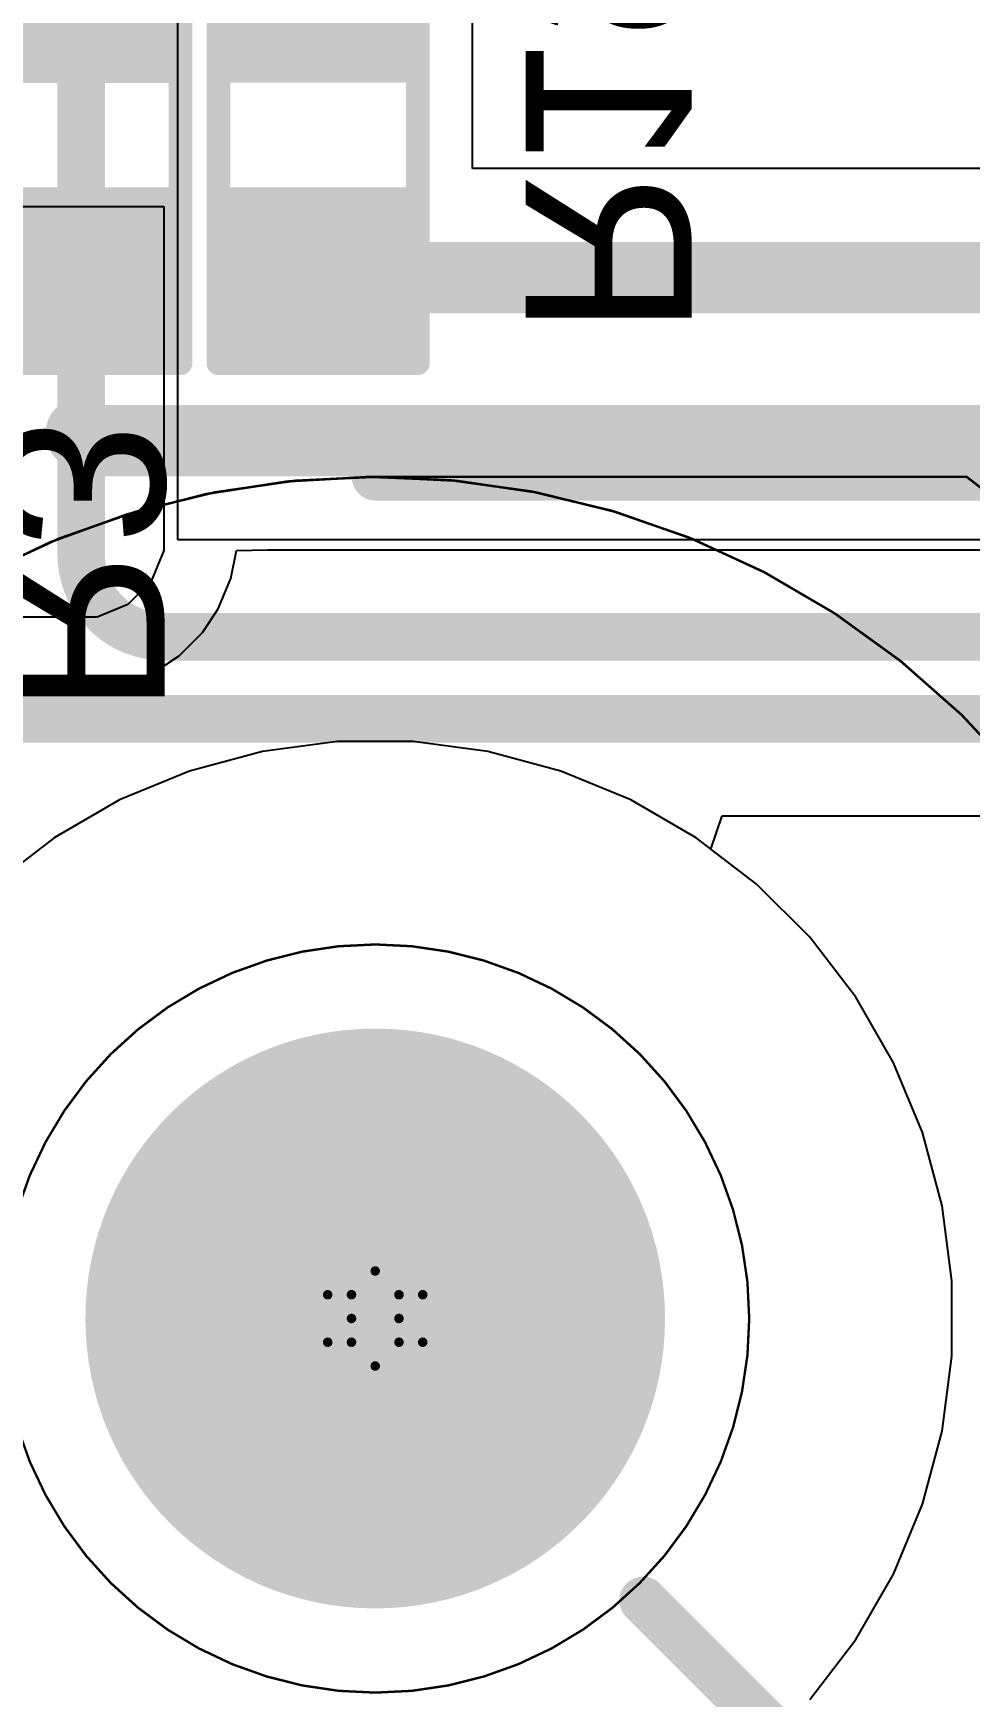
# Model space of a CAD drawing. Header units: inches. Extents: x -18 to 217, y -14 to 159.
# Drawn here: x 14.68 to 19.69, y 36.82 to 45.71 of the extents above; entities that cross this region are included whole.
import ezdxf

# ---------------------------------------------------------------- set-up
doc = ezdxf.new("R2010")
doc.units = ezdxf.units.IN
for name, color, linetype in [('Bottom Layer', 5, 'Continuous'), ('Bottom Overlay', 54, 'Continuous'), ('Bottom Paste', 16, 'Continuous'), ('Bottom Solder', 6, 'Continuous'), ('Dimension', 6, 'Continuous'), ('Drill Drawing', 1, 'Continuous'), ('Fabrication', 76, 'Continuous'), ('Multi-Layer', 9, 'Continuous'), ('Pad Holes', 156, 'Continuous'), ('Top Layer', 1, 'Continuous'), ('Top Overlay', 2, 'Continuous'), ('Top Solder', 216, 'Continuous')]:
    doc.layers.add(name, color=color, linetype=linetype)
doc.styles.add('Arial', font='', dxfattribs={"height": 0.2})
doc.styles.get('Arial').set_extended_font_data('Arial')

# ---------------------------------------------------------------- blocks, each defined once
blk = doc.blocks.new('R___0603_B_52')
at = {"layer": 'Bottom Layer'}
for points in [[(-1.143, -0.4445), (-1.143, 0.4445), (-0.381, 0.4445), (-0.381, -0.4445)], [(0.381, -0.4445), (0.381, 0.4445), (1.143, 0.4445), (1.143, -0.4445)]]:
    blk.add_hatch(color=5, dxfattribs=at).paths.add_polyline_path(points)
at = {"layer": 'Bottom Paste'}
for points in [[(-1.143, -0.4445), (-1.143, 0.4445), (-0.381, 0.4445), (-0.381, -0.4445)], [(0.381, -0.4445), (0.381, 0.4445), (1.143, 0.4445), (1.143, -0.4445)]]:
    blk.add_hatch(color=16, dxfattribs=at).paths.add_polyline_path(points)
at = {"layer": 'Bottom Solder'}
for points in [[(-1.2446, -0.5461), (-1.2446, 0.5461), (-0.2794, 0.5461), (-0.2794, -0.5461)], [(0.2794, -0.5461), (0.2794, 0.5461), (1.2446, 0.5461), (1.2446, -0.5461)]]:
    blk.add_hatch(color=6, dxfattribs=at).paths.add_polyline_path(points)
at = {"layer": 'Bottom Overlay', "const_width": 0.127}
for points in [[(-1.2192, -0.5334), (-1.2192, 0.5334)], [(-1.2192, 0.5334), (1.2192, 0.5334)], [(1.2192, -0.5334), (1.2192, 0.5334)], [(-1.2192, -0.5334), (1.2192, -0.5334)]]:
    blk.add_lwpolyline(points, dxfattribs=at)
at = {"layer": 'Bottom Overlay', "const_width": 0.0635}
for points in [[(-1.251, 0.5334, 1), (-1.1874, 0.5334, 1)], [(-1.251, 0.5334, 1), (-1.1874, 0.5334, 1)], [(1.1874, 0.5334, 1), (1.251, 0.5334, 1)], [(1.1874, 0.5334, 1), (1.251, 0.5334, 1)], [(-1.251, -0.5334, 1), (-1.1874, -0.5334, 1)], [(-1.251, -0.5334, 1), (-1.1874, -0.5334, 1)], [(1.1874, -0.5334, 1), (1.251, -0.5334, 1)], [(1.1874, -0.5334, 1), (1.251, -0.5334, 1)]]:
    blk.add_lwpolyline(points, format="xyb", close=True, dxfattribs=at)
blk = doc.blocks.new('R___0603_B_67')
at = {"layer": 'Bottom Layer'}
for points in [[(-1.143, -0.4445), (-1.143, 0.4445), (-0.381, 0.4445), (-0.381, -0.4445)], [(0.381, -0.4445), (0.381, 0.4445), (1.143, 0.4445), (1.143, -0.4445)]]:
    blk.add_hatch(color=5, dxfattribs=at).paths.add_polyline_path(points)
at = {"layer": 'Bottom Paste'}
for points in [[(-1.143, -0.4445), (-1.143, 0.4445), (-0.381, 0.4445), (-0.381, -0.4445)], [(0.381, -0.4445), (0.381, 0.4445), (1.143, 0.4445), (1.143, -0.4445)]]:
    blk.add_hatch(color=16, dxfattribs=at).paths.add_polyline_path(points)
at = {"layer": 'Bottom Solder'}
for points in [[(-1.2446, -0.5461), (-1.2446, 0.5461), (-0.2794, 0.5461), (-0.2794, -0.5461)], [(0.2794, -0.5461), (0.2794, 0.5461), (1.2446, 0.5461), (1.2446, -0.5461)]]:
    blk.add_hatch(color=6, dxfattribs=at).paths.add_polyline_path(points)
at = {"layer": 'Bottom Overlay', "const_width": 0.127}
for points in [[(-1.2192, 0.5334), (1.2192, 0.5334)], [(-1.2192, -0.5334), (-1.2192, 0.5334)], [(1.2192, -0.5334), (1.2192, 0.5334)], [(-1.2192, -0.5334), (1.2192, -0.5334)]]:
    blk.add_lwpolyline(points, dxfattribs=at)
at = {"layer": 'Bottom Overlay', "const_width": 0.0635}
for points in [[(-1.251, 0.5334, 1), (-1.1875, 0.5334, 1)], [(-1.251, 0.5334, 1), (-1.1875, 0.5334, 1)], [(1.1875, 0.5334, 1), (1.251, 0.5334, 1)], [(1.1875, 0.5334, 1), (1.251, 0.5334, 1)], [(-1.251, -0.5334, 1), (-1.1874, -0.5334, 1)], [(-1.251, -0.5334, 1), (-1.1874, -0.5334, 1)], [(1.1875, -0.5334, 1), (1.251, -0.5334, 1)], [(1.1875, -0.5334, 1), (1.251, -0.5334, 1)]]:
    blk.add_lwpolyline(points, format="xyb", close=True, dxfattribs=at)

msp = doc.modelspace()

# ---------------------------------------------------------------- hatches: boundary and pattern name
at = {"layer": 'Bottom Solder'}
h = msp.add_hatch(color=6, dxfattribs=at)
edge = h.paths.add_edge_path()
edge.add_arc((16.511, 38.843), 0.1016, 0, 360)
at = {"layer": 'Pad Holes'}
h = msp.add_hatch(color=7, dxfattribs=at)
edge = h.paths.add_edge_path()
edge.add_arc((16.511, 38.843), 1.55, 0, 360)
at = {"layer": 'Top Solder'}
h = msp.add_hatch(color=216, dxfattribs=at)
edge = h.paths.add_edge_path()
edge.add_arc((16.511, 38.843), 0.1016, 0, 360)

# ---------------------------------------------------------------- linework, layer by layer
at = {"layer": 'Bottom Layer'}
for p, q in [((17.0312, 44.9908), (17.0312, 46.6941)), ((23.5975, 44.9908), (17.0312, 44.9908)), ((12.4991, 44.788), (15.3805, 44.788)), ((15.3805, 44.788), (15.3805, 43.0369)), ((15.3805, 43.0369), (15.3805, 42.9485)), ((15.3805, 42.9485), (15.3128, 42.7851)), ((15.7394, 42.7998), (15.769, 42.9485)), ((15.769, 42.9485), (15.9373, 42.9527)), ((15.9373, 42.9527), (23.7542, 42.9527)), ((15.3128, 42.7851), (15.1878, 42.6601)), ((15.6717, 42.6364), (15.7394, 42.7998)), ((15.1878, 42.6601), (15.0244, 42.5924)), ((15.5875, 42.5104), (15.6717, 42.6364)), ((14.936, 42.5924), (12.8315, 42.5924)), ((15.0244, 42.5924), (14.936, 42.5924)), ((14.936, 42.5924), (14.936, 42.5924)), ((15.4625, 42.3854), (15.5875, 42.5104)), ((15.3364, 42.3012), (15.4625, 42.3854)), ((15.1731, 42.2335), (15.3364, 42.3012)), ((12.841, 42.2039), (15.0244, 42.2039)), ((15.0244, 42.2039), (15.1731, 42.2335)), ((16.3089, 41.9271), (15.908, 41.8744)), ((16.7131, 41.9271), (16.3089, 41.9271)), ((17.114, 41.8744), (16.7131, 41.9271)), ((15.908, 41.8744), (15.5175, 41.7697)), ((17.5045, 41.7697), (17.114, 41.8744)), ((15.5175, 41.7697), (15.144, 41.615)), ((17.878, 41.615), (17.5045, 41.7697)), ((15.144, 41.615), (14.7939, 41.4129)), ((18.2281, 41.4129), (17.878, 41.615)), ((14.7939, 41.4129), (14.4731, 41.1668)), ((18.5489, 41.1668), (18.2281, 41.4129)), ((18.8348, 40.8809), (18.5489, 41.1668)), ((19.0809, 40.5601), (18.8348, 40.8809)), ((19.283, 40.21), (19.0809, 40.5601)), ((19.4377, 39.8365), (19.283, 40.21)), ((19.5424, 39.446), (19.4377, 39.8365)), ((19.5951, 39.0451), (19.5424, 39.446)), ((19.5951, 38.6409), (19.5951, 39.0451)), ((19.5424, 38.24), (19.5951, 38.6409)), ((19.4377, 37.8495), (19.5424, 38.24)), ((19.283, 37.476), (19.4377, 37.8495)), ((19.0809, 37.1259), (19.283, 37.476)), ((18.8348, 36.8051), (19.0809, 37.1259))]:
    msp.add_line(p, q, dxfattribs=at)
at = {"layer": 'Bottom Layer', "const_width": 0.381}
for points in [[(16.2844, 44.4081), (23.5975, 44.4081)], [(15.0348, 43.5354), (23.7542, 43.5354)]]:
    msp.add_lwpolyline(points, dxfattribs=at)
at = {"layer": 'Bottom Layer', "const_width": 0.1905}
for points in [[(16.1892, 44.4081, 1), (16.3797, 44.4081, 1)], [(14.8428, 43.5755, 1), (15.0333, 43.5755, 1)], [(14.9395, 43.5354, 1), (15.13, 43.5354, 1)], [(14.9395, 43.5354, 1), (15.13, 43.5354, 1)]]:
    msp.add_lwpolyline(points, format="xyb", close=True, dxfattribs=at)
at = {"layer": 'Bottom Layer', "const_width": 0.381}
msp.add_lwpolyline([(15.0348, 43.5354, -0.198912), (14.938, 43.5755)], format="xyb", dxfattribs=at)
at = {"layer": 'Dimension'}
for points, const_width in [([(58.31, 19.467, 1), (13.31, 19.467, 1)], 0.254), ([(54.5603, 19.4669, 1), (17.0603, 19.4669, 1)], 0.254), ([(17.8804, 37.3357, 1), (18.0074, 37.3357, 1)], 0.127)]:
    msp.add_lwpolyline(points, format="xyb", close=True, dxfattribs=dict(at, const_width=const_width))
at = {"layer": 'Dimension', "const_width": 0.254}
msp.add_lwpolyline([(17.9439, 37.3357), (55.3624, -0.0818)], dxfattribs=at)
at = {"layer": 'Drill Drawing', "const_width": 0.0508}
for points in [[(16.384, 38.97), (16.511, 39.097)], [(16.511, 39.097), (16.638, 38.97)], [(16.257, 38.97), (16.384, 38.843)], [(16.257, 38.97), (16.384, 38.97)], [(16.638, 38.97), (16.765, 38.97)], [(16.638, 38.843), (16.765, 38.97)], [(16.257, 38.716), (16.384, 38.843)], [(16.638, 38.843), (16.765, 38.716)], [(16.257, 38.716), (16.384, 38.716)], [(16.384, 38.716), (16.511, 38.589)], [(16.511, 38.589), (16.638, 38.716)], [(16.638, 38.716), (16.765, 38.716)]]:
    msp.add_lwpolyline(points, dxfattribs=at)
at = {"layer": 'Drill Drawing', "const_width": 0.0254}
for points in [[(16.4983, 39.097, 1), (16.5237, 39.097, 1)], [(16.4983, 39.097, 1), (16.5237, 39.097, 1)], [(16.2443, 38.97, 1), (16.2697, 38.97, 1)], [(16.2443, 38.97, 1), (16.2697, 38.97, 1)], [(16.3713, 38.97, 1), (16.3967, 38.97, 1)], [(16.3713, 38.97, 1), (16.3967, 38.97, 1)], [(16.6253, 38.97, 1), (16.6507, 38.97, 1)], [(16.6253, 38.97, 1), (16.6507, 38.97, 1)], [(16.7523, 38.97, 1), (16.7777, 38.97, 1)], [(16.7523, 38.97, 1), (16.7777, 38.97, 1)], [(16.3713, 38.843, 1), (16.3967, 38.843, 1)], [(16.3713, 38.843, 1), (16.3967, 38.843, 1)], [(16.6253, 38.843, 1), (16.6507, 38.843, 1)], [(16.6253, 38.843, 1), (16.6507, 38.843, 1)], [(16.2443, 38.716, 1), (16.2697, 38.716, 1)], [(16.2443, 38.716, 1), (16.2697, 38.716, 1)], [(16.3713, 38.716, 1), (16.3967, 38.716, 1)], [(16.3713, 38.716, 1), (16.3967, 38.716, 1)], [(16.6253, 38.716, 1), (16.6507, 38.716, 1)], [(16.6253, 38.716, 1), (16.6507, 38.716, 1)], [(16.7523, 38.716, 1), (16.7777, 38.716, 1)], [(16.7523, 38.716, 1), (16.7777, 38.716, 1)], [(16.4983, 38.589, 1), (16.5237, 38.589, 1)], [(16.4983, 38.589, 1), (16.5237, 38.589, 1)]]:
    msp.add_lwpolyline(points, format="xyb", close=True, dxfattribs=at)
at = {"layer": 'Fabrication', "const_width": 0.0127}
for points in [[(13.6026, 35.4092, -1.086164), (19.9448, 41.7515)], [(13.6026, 35.4092, -1.086164), (19.9448, 41.7515)], [(12.391, 40.6521, -0.297672), (16.5125, 43.3427)], [(12.391, 40.6521, -0.297672), (16.5125, 43.3427)], [(16.5125, 43.3427, -0.220386), (19.9448, 41.7515)], [(16.5125, 43.3427, -0.220386), (19.9448, 41.7515)], [(19.6735, 43.3428, -0.063937), (20.7078, 42.3979)], [(19.6735, 43.3428, -0.063937), (20.7078, 42.3979)]]:
    msp.add_lwpolyline(points, format="xyb", dxfattribs=at)
msp.add_lwpolyline([(16.5123, 43.3427), (19.6735, 43.3428)], dxfattribs=at)
msp.add_lwpolyline([(16.5123, 43.3427), (19.6735, 43.3428)], dxfattribs=at)
at = {"layer": 'Fabrication'}
for points, const_width in [([(16.5091, 43.3427, 1), (16.5154, 43.3427, 1)], 0.00635), ([(16.5091, 43.3427, 1), (16.5154, 43.3427, 1)], 0.00635), ([(16.5093, 43.3427, 1), (16.5157, 43.3427, 1)], 0.00635), ([(16.5093, 43.3427, 1), (16.5157, 43.3427, 1)], 0.00635), ([(16.5093, 43.3427, 1), (16.5157, 43.3427, 1)], 0.00635), ([(16.5093, 43.3427, 1), (16.5157, 43.3427, 1)], 0.00635), ([(19.6703, 43.3428, 1), (19.6767, 43.3428, 1)], 0.00635), ([(19.6703, 43.3428, 1), (19.6767, 43.3428, 1)], 0.00635), ([(19.6703, 43.3428, 1), (19.6767, 43.3428, 1)], 0.00635), ([(19.6703, 43.3428, 1), (19.6767, 43.3428, 1)], 0.00635), ([(18.5113, 38.8427, 1), (14.5113, 38.8427, 1)], 0.0127), ([(18.5113, 38.8427, 1), (14.5113, 38.8427, 1)], 0.0127), ([(18.5113, 38.8427, 1), (14.5113, 38.8427, 1)], 0.0127), ([(18.5113, 38.8427, 1), (14.5113, 38.8427, 1)], 0.0127), ([(18.5081, 38.8427, 1), (18.5144, 38.8427, 1)], 0.00635), ([(18.5081, 38.8427, 1), (18.5144, 38.8427, 1)], 0.00635), ([(18.5081, 38.8427, 1), (18.5144, 38.8427, 1)], 0.00635), ([(18.5081, 38.8427, 1), (18.5144, 38.8427, 1)], 0.00635)]:
    msp.add_lwpolyline(points, format="xyb", close=True, dxfattribs=dict(at, const_width=const_width))
at = {"layer": 'Multi-Layer'}
for p, q in [((16.3089, 41.9271), (15.908, 41.8744)), ((16.511, 41.9271), (16.3089, 41.9271)), ((16.7131, 41.9271), (16.511, 41.9271)), ((17.114, 41.8744), (16.7131, 41.9271)), ((15.908, 41.8744), (15.5175, 41.7697)), ((17.5045, 41.7697), (17.114, 41.8744)), ((15.5175, 41.7697), (15.144, 41.615)), ((17.878, 41.615), (17.5045, 41.7697)), ((15.144, 41.615), (14.7939, 41.4129)), ((18.2281, 41.4129), (17.878, 41.615)), ((14.7939, 41.4129), (14.4731, 41.1668)), ((18.5489, 41.1668), (18.2281, 41.4129)), ((18.8348, 40.8809), (18.5489, 41.1668)), ((19.0809, 40.5601), (18.8348, 40.8809)), ((19.283, 40.21), (19.0809, 40.5601)), ((19.4377, 39.8365), (19.283, 40.21)), ((19.5424, 39.446), (19.4377, 39.8365)), ((19.5951, 39.0451), (19.5424, 39.446)), ((19.5951, 38.843), (19.5951, 39.0451)), ((19.5951, 38.6409), (19.5951, 38.843)), ((19.5424, 38.24), (19.5951, 38.6409)), ((19.4377, 37.8495), (19.5424, 38.24)), ((19.283, 37.476), (19.4377, 37.8495)), ((19.0809, 37.1259), (19.283, 37.476)), ((18.8348, 36.8051), (19.0809, 37.1259))]:
    msp.add_line(p, q, dxfattribs=at)
at = {"layer": 'Top Layer'}
for p, q in [((15.456, 43.0056), (15.456, 46.4219)), ((20.9319, 43.0056), (15.456, 43.0056)), ((18.3063, 41.3529), (18.3667, 41.5307)), ((18.3667, 41.5307), (20.9424, 41.5307)), ((18.5489, 41.1668), (18.3063, 41.3529)), ((18.8348, 40.8809), (18.5489, 41.1668)), ((19.0809, 40.5601), (18.8348, 40.8809)), ((19.283, 40.21), (19.0809, 40.5601)), ((19.4377, 39.8365), (19.283, 40.21)), ((19.5424, 39.446), (19.4377, 39.8365)), ((19.5951, 39.0451), (19.5424, 39.446)), ((19.5951, 38.6409), (19.5951, 39.0451)), ((19.5424, 38.24), (19.5951, 38.6409)), ((19.4377, 37.8495), (19.5424, 38.24)), ((19.283, 37.476), (19.4377, 37.8495)), ((19.0809, 37.1259), (19.283, 37.476)), ((18.8348, 36.8051), (19.0809, 37.1259))]:
    msp.add_line(p, q, dxfattribs=at)
at = {"layer": 'Top Layer', "const_width": 0.254}
for points in [[(14.938, 42.9299), (14.938, 46.867)], [(15.3803, 42.4877), (20.9319, 42.4877)], [(14.1126, 42.0486), (20.9424, 42.0486)]]:
    msp.add_lwpolyline(points, dxfattribs=at)
at = {"layer": 'Top Layer', "const_width": 0.127}
for points in [[(14.8745, 42.9299, 1), (15.0015, 42.9299, 1)], [(14.8745, 42.9299, 1), (15.0015, 42.9299, 1)], [(15.3168, 42.4877, 1), (15.4438, 42.4877, 1)], [(15.3168, 42.4877, 1), (15.4438, 42.4877, 1)]]:
    msp.add_lwpolyline(points, format="xyb", close=True, dxfattribs=at)
at = {"layer": 'Top Layer', "const_width": 0.254}
msp.add_lwpolyline([(15.3803, 42.4877, -0.414214), (14.938, 42.9299)], format="xyb", dxfattribs=at)
at = {"layer": 'Top Overlay', "const_width": 0.254}
msp.add_lwpolyline([(16.5125, 43.3427), (55.0971, 43.3431)], dxfattribs=at)
at = {"layer": 'Top Overlay', "const_width": 0.127}
msp.add_lwpolyline([(16.449, 43.3427, 1), (16.576, 43.3427, 1)], format="xyb", close=True, dxfattribs=at)

# ---------------------------------------------------------------- block references
at = {"rotation": 270}
for name, p in [('R___0603_B_67', (14.936, 45.1691)), ('R___0603_B_52', (16.2057, 45.1701))]:
    msp.add_blockref(name, p, dxfattribs=at)

# ---------------------------------------------------------------- texts
at = {"layer": 'Bottom Overlay', "style": 'Arial', "text_generation_flag": 2}
for s, p in [('R19', (17.3147, 44.0923)), ('R3', (14.4955, 42.0668))]:
    msp.add_text(s, height=0.889, rotation=270, dxfattribs=at).set_placement(p)

doc.saveas('drawing.dxf')
